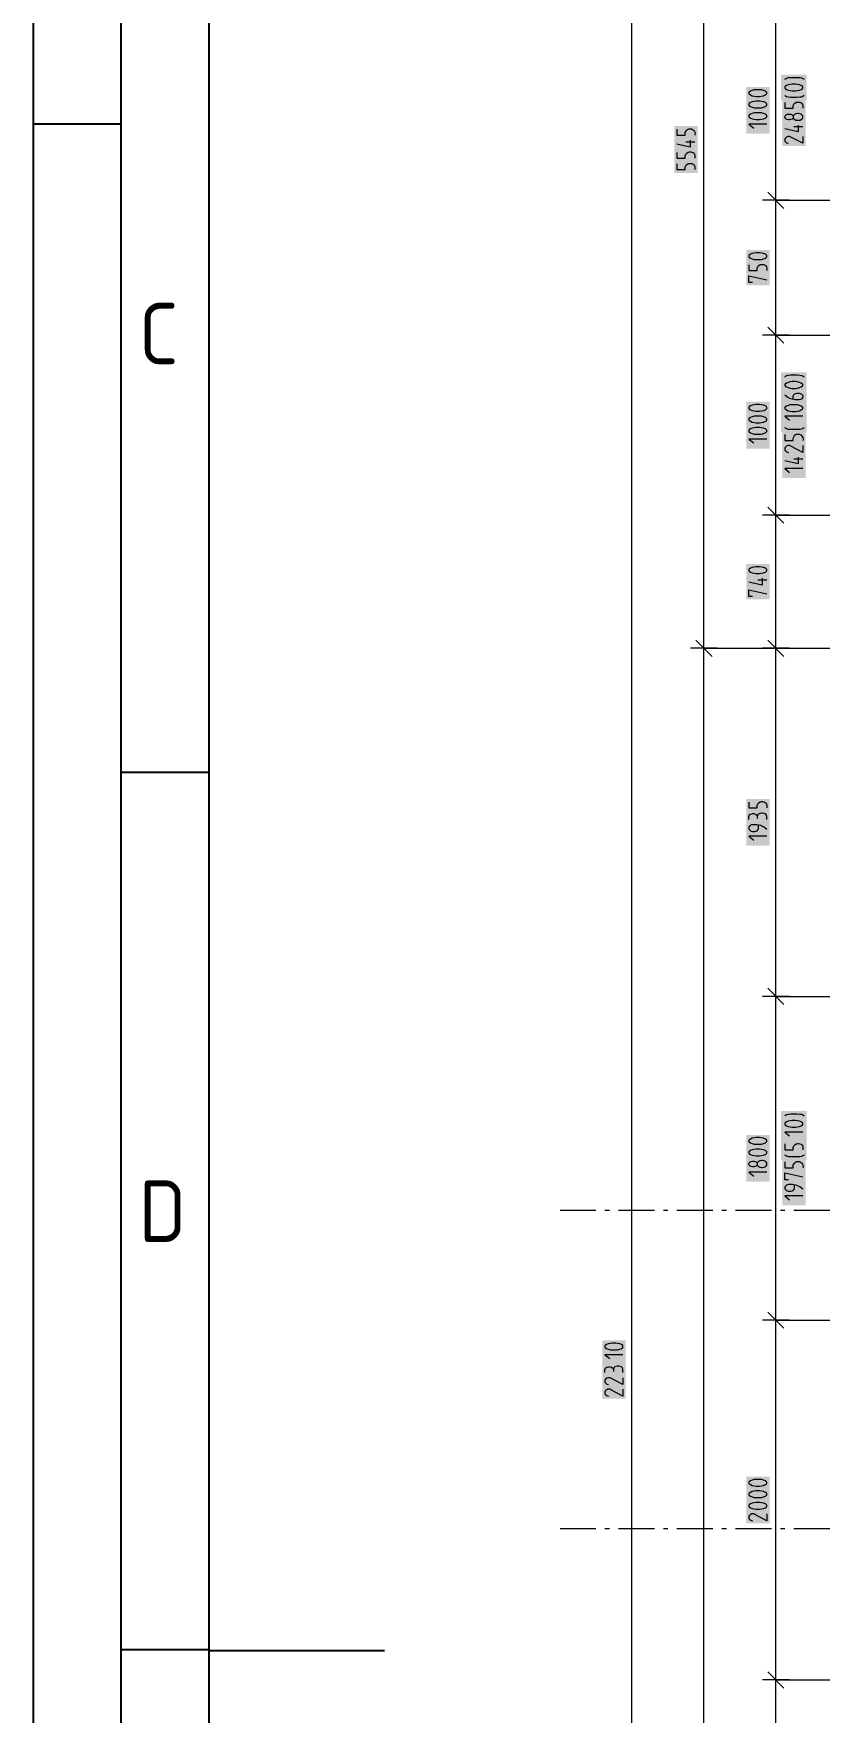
# Model space of a CAD drawing. Header units: millimetres. Extents: x 0 to 594, y 0 to 420.
# Drawn here: x 0 to 45.5, y 206.5 to 302.1 of the extents above; entities that cross this region are included whole.
import ezdxf

# ---------------------------------------------------------------- set-up
doc = ezdxf.new("R2010")
doc.units = ezdxf.units.MM
doc.header["$LTSCALE"] = 8
for name, color, linetype in [('035', 5, 'Continuous'), ('07', 7, 'Continuous'), ('PDF_Koty delkove', 7, 'Continuous'), ('PDF_Osy hlavni', 7, 'Continuous')]:
    doc.layers.add(name, color=color, linetype=linetype)
doc.styles.add('ISO Proportional', font='isocp.shx')

# ---------------------------------------------------------------- blocks, each defined once
blk = doc.blocks.new('IEC_border_a2')
at = {"layer": '035'}
for p, q in [((10, 10), (10, 410)), ((0, 297), (5, 297)), ((9.983, 260.038), (5, 260.038)), ((9.983, 210.038), (5, 210.038))]:
    blk.add_line(p, q, dxfattribs=at)
blk.add_lwpolyline([(0, 420), (594, 420), (594, 0), (0, 0)], close=True, dxfattribs=at)
at = {"layer": '07'}
blk.add_line((10, 210), (20, 210), dxfattribs=at)
blk.add_lwpolyline([(5, 415), (589, 415), (589, 5), (5, 5)], close=True, dxfattribs=at)
at = {"layer": '035', "style": 'ISO Proportional'}
for s, p in [('C', (6, 283.292)), ('D', (6, 233.292))]:
    blk.add_text(s, height=3.5, dxfattribs=at).set_placement(p)

msp = doc.modelspace()

# ---------------------------------------------------------------- linework, layer by layer
at = {"layer": 'PDF_Koty delkove', "lineweight": 18}
for points in [[(34.1, 111.675), (34.1, 340.35)], [(38.2, 111.675), (38.2, 128.074), (38.2, 267.114), (38.2, 323.95), (38.2, 340.35)], [(42.3, 267.114), (42.3, 274.699), (42.3, 284.949), (42.3, 292.637), (42.3, 302.887), (42.3, 318.415), (42.3, 323.95), (42.3, 334.2), (42.3, 340.35)], [(42.812, 299.53), (42.846, 299.558), (42.915, 299.599), (43.016, 299.626), (43.154, 299.64), (43.495, 299.64), (43.666, 299.626), (43.769, 299.613), (43.837, 299.585), (43.905, 299.53)], [(41.376, 298.939), (41.171, 298.939), (41.07, 298.925), (40.95, 298.898), (40.847, 298.857), (40.779, 298.803), (40.762, 298.775), (40.762, 298.721)], [(40.762, 298.721), (40.779, 298.693), (40.847, 298.639), (40.95, 298.597), (41.07, 298.57), (41.171, 298.556), (41.376, 298.556), (41.479, 298.57), (41.599, 298.597), (41.701, 298.639), (41.77, 298.693), (41.787, 298.721), (41.787, 298.775), (41.77, 298.803), (41.701, 298.857), (41.599, 298.898), (41.479, 298.925), (41.376, 298.939)], [(42.829, 299.121), (42.812, 299.093), (42.812, 299.039), (42.829, 299.011), (42.897, 298.957), (43, 298.916), (43.12, 298.888), (43.221, 298.874), (43.426, 298.874), (43.529, 298.888), (43.649, 298.916), (43.751, 298.957), (43.82, 299.011), (43.837, 299.039), (43.837, 299.093), (43.82, 299.121), (43.751, 299.175), (43.649, 299.216), (43.529, 299.243), (43.426, 299.257)], [(43.905, 298.601), (43.837, 298.546), (43.769, 298.519), (43.666, 298.505), (43.495, 298.491), (43.154, 298.491), (43.016, 298.505), (42.915, 298.533), (42.846, 298.574), (42.812, 298.601)], [(43.426, 299.257), (43.221, 299.257), (43.12, 299.243), (43, 299.216), (42.897, 299.175), (42.829, 299.121)], [(40.779, 297.489), (40.762, 297.461), (40.762, 297.407), (40.779, 297.379), (40.847, 297.324), (40.95, 297.283), (41.07, 297.255), (41.171, 297.242), (41.376, 297.242), (41.479, 297.255), (41.599, 297.283), (41.701, 297.324), (41.77, 297.379), (41.787, 297.407), (41.787, 297.461), (41.77, 297.489), (41.701, 297.543), (41.599, 297.584), (41.479, 297.611), (41.376, 297.625)], [(41.376, 297.625), (41.171, 297.625), (41.07, 297.611), (40.95, 297.584), (40.847, 297.543), (40.779, 297.489)], [(42.812, 298.208), (42.812, 297.88), (43.29, 297.88), (43.29, 298.017), (43.325, 298.112), (43.376, 298.167), (43.461, 298.221), (43.529, 298.235), (43.597, 298.235), (43.666, 298.221), (43.734, 298.194), (43.785, 298.153), (43.82, 298.099), (43.837, 298.017), (43.837, 297.88)], [(43.29, 297.333), (43.273, 297.306), (43.221, 297.265), (43.154, 297.238), (43.085, 297.224), (43.016, 297.224), (42.949, 297.238), (42.88, 297.265), (42.829, 297.32), (42.812, 297.361), (42.812, 297.415), (42.829, 297.456), (42.88, 297.511), (42.949, 297.538), (43.016, 297.552), (43.085, 297.552), (43.154, 297.538), (43.221, 297.511), (43.273, 297.47), (43.29, 297.443)], [(43.597, 297.579), (43.529, 297.579), (43.444, 297.565), (43.359, 297.525), (43.307, 297.47), (43.29, 297.443), (43.29, 297.333), (43.307, 297.306), (43.359, 297.251), (43.444, 297.21), (43.529, 297.196), (43.597, 297.196), (43.683, 297.21), (43.769, 297.251), (43.82, 297.306), (43.837, 297.361), (43.837, 297.415), (43.82, 297.47)], [(43.82, 297.47), (43.769, 297.525), (43.683, 297.565), (43.597, 297.579)], [(41.787, 296.968), (40.762, 296.968), (41.035, 296.75)], [(43.564, 296.923), (43.564, 296.54), (42.812, 296.705)], [(43.837, 296.814), (43.325, 296.814)], [(37.414, 296.053), (37.414, 295.669), (36.662, 295.834)], [(37.687, 295.944), (37.175, 295.944)], [(43.837, 296.267), (43.837, 295.884), (43.154, 296.24), (43.085, 296.267), (42.982, 296.267), (42.915, 296.24), (42.864, 296.199), (42.829, 296.158), (42.812, 296.103), (42.812, 296.049), (42.829, 295.994), (42.864, 295.953), (42.915, 295.912), (43.016, 295.884)], [(36.662, 295.369), (36.662, 295.04), (37.14, 295.04), (37.14, 295.177), (37.175, 295.272), (37.226, 295.328), (37.311, 295.382), (37.379, 295.396), (37.448, 295.396), (37.516, 295.382), (37.584, 295.355), (37.635, 295.314), (37.67, 295.259), (37.687, 295.177), (37.687, 295.04)], [(36.662, 294.712), (36.662, 294.383), (37.14, 294.383), (37.14, 294.52), (37.175, 294.615), (37.226, 294.67), (37.311, 294.725), (37.379, 294.739), (37.448, 294.739), (37.516, 294.725), (37.584, 294.698), (37.635, 294.657), (37.67, 294.602), (37.687, 294.52), (37.687, 294.383)], [(42.761, 292.175), (41.839, 293.098)], [(43.069, 292.637), (42.3, 292.637), (41.531, 292.637)], [(42.3, 292.637), (43.666, 292.637), (43.702, 292.637), (43.956, 292.637), (43.994, 292.637), (45.375, 292.637)], [(40.762, 288.958), (40.762, 288.629), (41.24, 288.629), (41.24, 288.766), (41.275, 288.862), (41.326, 288.917), (41.411, 288.971), (41.479, 288.985), (41.547, 288.985), (41.616, 288.971), (41.684, 288.944), (41.735, 288.903), (41.77, 288.849), (41.787, 288.766), (41.787, 288.629)], [(40.966, 287.944), (40.762, 287.944), (40.762, 288.328), (41.787, 288.109)], [(42.761, 284.488), (41.839, 285.411)], [(43.069, 284.949), (42.3, 284.949), (41.531, 284.949)], [(42.3, 284.949), (43.592, 284.949), (43.626, 284.949), (43.87, 284.949), (43.906, 284.949), (45.375, 284.949)], [(42.812, 282.576), (42.846, 282.604), (42.915, 282.645), (43.016, 282.672), (43.154, 282.686), (43.495, 282.686), (43.666, 282.672), (43.769, 282.659)], [(43.769, 282.659), (43.837, 282.631), (43.905, 282.576)], [(43.341, 281.579), (43.376, 281.606), (43.426, 281.633), (43.495, 281.647), (43.631, 281.647), (43.7, 281.633), (43.751, 281.606), (43.785, 281.579), (43.82, 281.538), (43.837, 281.483), (43.837, 281.429), (43.82, 281.374), (43.785, 281.333), (43.751, 281.306), (43.7, 281.278), (43.631, 281.264), (43.392, 281.264), (43.154, 281.319), (42.982, 281.401), (42.812, 281.538)], [(43.29, 281.292), (43.29, 281.483), (43.307, 281.538), (43.341, 281.579)], [(41.376, 280.345), (41.171, 280.345), (41.07, 280.331), (40.95, 280.304), (40.847, 280.263), (40.779, 280.208), (40.762, 280.18), (40.762, 280.126), (40.779, 280.098), (40.847, 280.044), (40.95, 280.003), (41.07, 279.975), (41.171, 279.961), (41.376, 279.961), (41.479, 279.975), (41.599, 280.003), (41.701, 280.044), (41.77, 280.098), (41.787, 280.126)], [(41.787, 280.126), (41.787, 280.18), (41.77, 280.208), (41.701, 280.263), (41.599, 280.304), (41.479, 280.331), (41.376, 280.345)], [(43.837, 280.335), (42.812, 280.335), (43.085, 280.117)], [(43.905, 279.68), (43.837, 279.625), (43.769, 279.598), (43.666, 279.584), (43.495, 279.57), (43.154, 279.57), (43.016, 279.584), (42.915, 279.612), (42.846, 279.653), (42.812, 279.68)], [(41.787, 279.031), (40.762, 279.031), (41.035, 278.812)], [(43.837, 278.658), (43.837, 278.275), (43.154, 278.631), (43.085, 278.658), (42.982, 278.658), (42.915, 278.631), (42.864, 278.59), (42.829, 278.549), (42.812, 278.494), (42.812, 278.44), (42.829, 278.385), (42.864, 278.344), (42.915, 278.303), (43.016, 278.275)], [(43.564, 278.002), (43.564, 277.619), (42.812, 277.784)], [(43.837, 277.893), (43.325, 277.893)], [(43.837, 277.346), (42.812, 277.346), (43.085, 277.128)], [(43.069, 274.699), (42.3, 274.699), (41.531, 274.699)], [(42.761, 274.238), (41.839, 275.161)], [(42.3, 274.699), (43.493, 274.699), (43.525, 274.699), (43.754, 274.699), (43.788, 274.699), (43.965, 274.699), (43.999, 274.699), (45.375, 274.699)], [(41.376, 271.756), (41.171, 271.756), (41.07, 271.742), (40.95, 271.715), (40.847, 271.674), (40.779, 271.62), (40.762, 271.592), (40.762, 271.537), (40.779, 271.509), (40.847, 271.455), (40.95, 271.414), (41.07, 271.386), (41.171, 271.372), (41.376, 271.372), (41.479, 271.386), (41.599, 271.414), (41.701, 271.455), (41.77, 271.509), (41.787, 271.537), (41.787, 271.592), (41.77, 271.62), (41.701, 271.674), (41.599, 271.715), (41.479, 271.742), (41.376, 271.756)], [(41.514, 271.099), (41.514, 270.715), (40.762, 270.88)], [(41.787, 270.99), (41.275, 270.99)], [(40.966, 270.058), (40.762, 270.058), (40.762, 270.442), (41.787, 270.223)], [(38.969, 267.114), (38.2, 267.114), (37.431, 267.114)], [(38.661, 266.653), (37.739, 267.576)], [(38.2, 267.114), (42.851, 267.114)], [(43.069, 267.114), (42.3, 267.114), (41.531, 267.114)], [(42.761, 266.653), (41.839, 267.576)], [(42.3, 267.114), (43.42, 267.114), (43.45, 267.114), (43.669, 267.114), (43.701, 267.114), (43.869, 267.114), (43.902, 267.114), (45.375, 267.114)], [(42.3, 111.675), (42.3, 114.854), (42.3, 115.375), (42.3, 117.825), (42.3, 124.726), (42.3, 124.928), (42.3, 128.074), (42.3, 132.85), (42.3, 132.912), (42.3, 140.438), (42.3, 140.753), (42.3, 149.461), (42.3, 150.077), (42.3, 153.581), (42.3, 154.335), (42.3, 157.597), (42.3, 160.257), (42.3, 161.233), (42.3, 176.047), (42.3, 198.081), (42.3, 208.331), (42.3, 228.831), (42.3, 247.281), (42.3, 267.114)], [(40.762, 258.348), (40.762, 258.02), (41.24, 258.02), (41.24, 258.157), (41.275, 258.252), (41.326, 258.307), (41.411, 258.361), (41.479, 258.375), (41.547, 258.375), (41.616, 258.361), (41.684, 258.334), (41.735, 258.293), (41.77, 258.239), (41.787, 258.157), (41.787, 258.02)], [(40.762, 257.362), (40.762, 257.527), (40.779, 257.582), (40.814, 257.636), (40.865, 257.664), (40.966, 257.691), (41.035, 257.691), (41.137, 257.664), (41.206, 257.609), (41.24, 257.527), (41.24, 257.417)], [(41.787, 257.362), (41.787, 257.554), (41.752, 257.622), (41.701, 257.677), (41.616, 257.704), (41.547, 257.718), (41.479, 257.718), (41.394, 257.704), (41.326, 257.677), (41.275, 257.622), (41.24, 257.527)], [(41.787, 256.788), (41.616, 256.925), (41.445, 257.007), (41.206, 257.061), (40.966, 257.061), (40.899, 257.047), (40.847, 257.02), (40.814, 256.993), (40.779, 256.952), (40.762, 256.897), (40.762, 256.843), (40.779, 256.788), (40.814, 256.746), (40.847, 256.719), (40.899, 256.691), (40.966, 256.677), (41.104, 256.677), (41.171, 256.691), (41.24, 256.719), (41.291, 256.788), (41.309, 256.843), (41.309, 257.034)], [(41.787, 256.404), (40.762, 256.404), (41.035, 256.186)], [(43.069, 247.281), (42.3, 247.281), (41.531, 247.281)], [(42.761, 246.82), (41.839, 247.742)], [(42.3, 247.281), (43.228, 247.281), (43.255, 247.281), (43.445, 247.281), (43.473, 247.281), (43.62, 247.281), (43.648, 247.281), (45.375, 247.281)], [(42.812, 240.48), (42.846, 240.508), (42.915, 240.549), (43.016, 240.576), (43.154, 240.59), (43.495, 240.59), (43.666, 240.576), (43.769, 240.563), (43.837, 240.535), (43.905, 240.48)], [(43.426, 240.207), (43.221, 240.207), (43.12, 240.193), (43, 240.166), (42.897, 240.125), (42.829, 240.071), (42.812, 240.043), (42.812, 239.989), (42.829, 239.961), (42.897, 239.907), (43, 239.866), (43.12, 239.838), (43.221, 239.824), (43.426, 239.824), (43.529, 239.838)], [(43.529, 239.838), (43.649, 239.866), (43.751, 239.907), (43.82, 239.961), (43.837, 239.989), (43.837, 240.043), (43.82, 240.071), (43.751, 240.125), (43.649, 240.166), (43.529, 240.193), (43.426, 240.207)], [(40.95, 239.192), (40.847, 239.151), (40.779, 239.097), (40.762, 239.069), (40.762, 239.015), (40.779, 238.987), (40.847, 238.933), (40.95, 238.892), (41.07, 238.864), (41.171, 238.85), (41.376, 238.85), (41.479, 238.864), (41.599, 238.892), (41.701, 238.933), (41.77, 238.987), (41.787, 239.015), (41.787, 239.069), (41.77, 239.097), (41.701, 239.151), (41.599, 239.192), (41.479, 239.219), (41.376, 239.233)], [(41.376, 239.233), (41.171, 239.233), (41.07, 239.219), (40.95, 239.192)], [(43.837, 239.551), (42.812, 239.551), (43.085, 239.333)], [(42.812, 238.868), (42.812, 238.54), (43.29, 238.54), (43.29, 238.677), (43.325, 238.772), (43.376, 238.827), (43.461, 238.881), (43.529, 238.895), (43.597, 238.895), (43.666, 238.881), (43.734, 238.854), (43.785, 238.813), (43.82, 238.759), (43.837, 238.677), (43.837, 238.54)], [(43.905, 238.239), (43.837, 238.184), (43.769, 238.157), (43.666, 238.143), (43.495, 238.129), (43.154, 238.129), (43.016, 238.143), (42.915, 238.171), (42.846, 238.212), (42.812, 238.239)], [(41.24, 237.673), (41.223, 237.646), (41.171, 237.605), (41.104, 237.578), (41.035, 237.564), (40.966, 237.564), (40.899, 237.578), (40.83, 237.605), (40.779, 237.66), (40.762, 237.701), (40.762, 237.755), (40.779, 237.796), (40.83, 237.851), (40.899, 237.878), (40.966, 237.892), (41.035, 237.892), (41.104, 237.878), (41.171, 237.851), (41.223, 237.81), (41.24, 237.783)], [(41.787, 237.262), (40.762, 237.262), (41.035, 237.044)], [(41.547, 237.919), (41.479, 237.919), (41.394, 237.905), (41.309, 237.865), (41.257, 237.81), (41.24, 237.783), (41.24, 237.673), (41.257, 237.646), (41.309, 237.591), (41.394, 237.55), (41.479, 237.536), (41.547, 237.536), (41.633, 237.55), (41.719, 237.591), (41.77, 237.646), (41.787, 237.701), (41.787, 237.755)], [(41.787, 237.755), (41.77, 237.81), (41.719, 237.865), (41.633, 237.905), (41.547, 237.919)], [(43.016, 236.835), (42.812, 236.835), (42.812, 237.217), (43.837, 236.999)], [(43.837, 236.288), (43.666, 236.425), (43.495, 236.507), (43.256, 236.561), (43.016, 236.561), (42.949, 236.548), (42.897, 236.52), (42.864, 236.493), (42.829, 236.452), (42.812, 236.397), (42.812, 236.343), (42.829, 236.288), (42.864, 236.247), (42.897, 236.22), (42.949, 236.192), (43.016, 236.179), (43.154, 236.179), (43.221, 236.192), (43.29, 236.22), (43.341, 236.288), (43.359, 236.343), (43.359, 236.534)], [(43.837, 235.905), (42.812, 235.905), (43.085, 235.687)], [(43.069, 228.831), (42.3, 228.831), (41.531, 228.831)], [(42.761, 228.37), (41.839, 229.292)], [(42.3, 228.831), (43.051, 228.831), (43.074, 228.831), (43.237, 228.831), (43.262, 228.831), (43.388, 228.831), (43.413, 228.831), (43.881, 228.831), (43.903, 228.831), (45.375, 228.831)], [(33.587, 226.861), (32.562, 226.861), (32.835, 226.643)], [(32.562, 225.849), (32.562, 226.013), (32.579, 226.068), (32.614, 226.122), (32.665, 226.15), (32.766, 226.177), (32.835, 226.177), (32.938, 226.15), (33.006, 226.095), (33.04, 226.013), (33.04, 225.904)], [(33.416, 226.19), (33.348, 226.204), (33.279, 226.204), (33.194, 226.19), (33.126, 226.163), (33.075, 226.108), (33.04, 226.013)], [(33.587, 225.849), (33.587, 226.04), (33.553, 226.108), (33.501, 226.163), (33.416, 226.19)], [(33.587, 225.547), (33.587, 225.164), (32.904, 225.52), (32.835, 225.547), (32.733, 225.547), (32.665, 225.52), (32.614, 225.479), (32.579, 225.438), (32.562, 225.383), (32.562, 225.329), (32.579, 225.274), (32.614, 225.233), (32.665, 225.192), (32.766, 225.164)], [(33.587, 224.89), (33.587, 224.507), (32.904, 224.863), (32.835, 224.89), (32.733, 224.89), (32.665, 224.863), (32.614, 224.822), (32.579, 224.781), (32.562, 224.726), (32.562, 224.672), (32.579, 224.617), (32.614, 224.576), (32.665, 224.535), (32.766, 224.507)], [(41.376, 219.102), (41.171, 219.102), (41.07, 219.088), (40.95, 219.06), (40.847, 219.019), (40.779, 218.965), (40.762, 218.937), (40.762, 218.883), (40.779, 218.855), (40.847, 218.801), (40.95, 218.76), (41.07, 218.732), (41.171, 218.718), (41.376, 218.718), (41.479, 218.732), (41.599, 218.76), (41.701, 218.801)], [(41.701, 218.801), (41.77, 218.855), (41.787, 218.883), (41.787, 218.937), (41.77, 218.965), (41.701, 219.019), (41.599, 219.06), (41.479, 219.088), (41.376, 219.102)], [(41.035, 217.787), (40.932, 217.787), (40.865, 217.76), (40.814, 217.719), (40.779, 217.678), (40.762, 217.623), (40.762, 217.569), (40.779, 217.514), (40.814, 217.473), (40.865, 217.432), (40.966, 217.404)], [(41.787, 217.787), (41.787, 217.404), (41.104, 217.76), (41.035, 217.787)], [(42.761, 207.87), (41.839, 208.792)], [(43.069, 208.331), (42.3, 208.331), (41.531, 208.331)], [(42.3, 208.331), (42.853, 208.331), (42.872, 208.331), (43.007, 208.331), (43.026, 208.331)], [(43.026, 208.331), (43.13, 208.331), (43.15, 208.331), (43.535, 208.331), (43.554, 208.331), (45.375, 208.331)]]:
    msp.add_lwpolyline(points, dxfattribs=at)
for points in [[(41.376, 298.282), (41.171, 298.282), (41.07, 298.268), (40.95, 298.241), (40.847, 298.2), (40.779, 298.146), (40.762, 298.118), (40.762, 298.064), (40.779, 298.036), (40.847, 297.982), (40.95, 297.94), (41.07, 297.913), (41.171, 297.899), (41.376, 297.899), (41.479, 297.913), (41.599, 297.94), (41.701, 297.982), (41.77, 298.036), (41.787, 298.064), (41.787, 298.118), (41.77, 298.146), (41.701, 298.2), (41.599, 298.241), (41.479, 298.268)], [(41.376, 289.642), (41.171, 289.642), (41.07, 289.628), (40.95, 289.601), (40.847, 289.56), (40.779, 289.506), (40.762, 289.478), (40.762, 289.423), (40.779, 289.396), (40.847, 289.341), (40.95, 289.3), (41.07, 289.272), (41.171, 289.258), (41.376, 289.258), (41.479, 289.272), (41.599, 289.3), (41.701, 289.341), (41.77, 289.396), (41.787, 289.423), (41.787, 289.478), (41.77, 289.506), (41.701, 289.56), (41.599, 289.601), (41.479, 289.628)], [(43.426, 282.303), (43.221, 282.303), (43.12, 282.289), (43, 282.262), (42.897, 282.221), (42.829, 282.167), (42.812, 282.139), (42.812, 282.085), (42.829, 282.057), (42.897, 282.003), (43, 281.962), (43.12, 281.934), (43.221, 281.92), (43.426, 281.92), (43.529, 281.934), (43.649, 281.962), (43.751, 282.003), (43.82, 282.057), (43.837, 282.085), (43.837, 282.139), (43.82, 282.167), (43.751, 282.221), (43.649, 282.262), (43.529, 282.289)], [(41.376, 281.002), (41.171, 281.002), (41.07, 280.988), (40.95, 280.961), (40.847, 280.92), (40.779, 280.865), (40.762, 280.838), (40.762, 280.783), (40.779, 280.755), (40.847, 280.701), (40.95, 280.66), (41.07, 280.632), (41.171, 280.618), (41.376, 280.618), (41.479, 280.632), (41.599, 280.66), (41.701, 280.701), (41.77, 280.755), (41.787, 280.783), (41.787, 280.838), (41.77, 280.865), (41.701, 280.92), (41.599, 280.961), (41.479, 280.988)], [(43.426, 280.991), (43.221, 280.991), (43.12, 280.977), (43, 280.95), (42.897, 280.909), (42.829, 280.855), (42.812, 280.827), (42.812, 280.773), (42.829, 280.745), (42.897, 280.691), (43, 280.65), (43.12, 280.622), (43.221, 280.608), (43.426, 280.608), (43.529, 280.622), (43.649, 280.65), (43.751, 280.691), (43.82, 280.745), (43.837, 280.773), (43.837, 280.827), (43.82, 280.855), (43.751, 280.909), (43.649, 280.95), (43.529, 280.977)], [(41.376, 279.688), (41.171, 279.688), (41.07, 279.674), (40.95, 279.647), (40.847, 279.606), (40.779, 279.551), (40.762, 279.523), (40.762, 279.469), (40.779, 279.441), (40.847, 279.387), (40.95, 279.346), (41.07, 279.318), (41.171, 279.304), (41.376, 279.304), (41.479, 279.318), (41.599, 279.346), (41.701, 279.387), (41.77, 279.441), (41.787, 279.469), (41.787, 279.523), (41.77, 279.551), (41.701, 279.606), (41.599, 279.647), (41.479, 279.674)], [(41.376, 238.576), (41.171, 238.576), (41.07, 238.562), (40.95, 238.535), (40.847, 238.494), (40.779, 238.44), (40.762, 238.412), (40.762, 238.358), (40.779, 238.33), (40.847, 238.276), (40.95, 238.235), (41.07, 238.207), (41.171, 238.193), (41.376, 238.193), (41.479, 238.207), (41.599, 238.235), (41.701, 238.276), (41.77, 238.33), (41.787, 238.358), (41.787, 238.412), (41.77, 238.44), (41.701, 238.494), (41.599, 238.535), (41.479, 238.562)], [(33.176, 227.518), (32.971, 227.518), (32.87, 227.504), (32.75, 227.477), (32.647, 227.436), (32.579, 227.382), (32.562, 227.354), (32.562, 227.3), (32.579, 227.272), (32.647, 227.218), (32.75, 227.177), (32.87, 227.149), (32.971, 227.135), (33.176, 227.135), (33.279, 227.149), (33.399, 227.177), (33.501, 227.218), (33.57, 227.272), (33.587, 227.3), (33.587, 227.354), (33.57, 227.382), (33.501, 227.436), (33.399, 227.477), (33.279, 227.504)], [(41.376, 219.759), (41.171, 219.759), (41.07, 219.745), (40.95, 219.718), (40.847, 219.676), (40.779, 219.622), (40.762, 219.594), (40.762, 219.54), (40.779, 219.512), (40.847, 219.458), (40.95, 219.417), (41.07, 219.389), (41.171, 219.375), (41.376, 219.375), (41.479, 219.389), (41.599, 219.417), (41.701, 219.458), (41.77, 219.512), (41.787, 219.54), (41.787, 219.594), (41.77, 219.622), (41.701, 219.676), (41.599, 219.718), (41.479, 219.745)], [(41.376, 218.445), (41.171, 218.445), (41.07, 218.431), (40.95, 218.403), (40.847, 218.362), (40.779, 218.308), (40.762, 218.28), (40.762, 218.226), (40.779, 218.198), (40.847, 218.144), (40.95, 218.103), (41.07, 218.075), (41.171, 218.061), (41.376, 218.061), (41.479, 218.075), (41.599, 218.103), (41.701, 218.144), (41.77, 218.198), (41.787, 218.226), (41.787, 218.28), (41.77, 218.308), (41.701, 218.362), (41.599, 218.403), (41.479, 218.431)]]:
    msp.add_lwpolyline(points, close=True, dxfattribs=at)
for points in [[(36.662, 296.683), (36.662, 296.354), (37.14, 296.354), (37.14, 296.491, -1.034055), (37.687, 296.354)], [(42.812, 279.287), (42.812, 278.959), (43.29, 278.959, -1.304839), (43.837, 278.959)], [(42.812, 237.846), (42.812, 237.518), (43.29, 237.518), (43.29, 237.655, -1.032712), (43.837, 237.518)]]:
    msp.add_lwpolyline(points, format="xyb", dxfattribs=at)
at = {"layer": 'PDF_Koty delkove', "color": 7, "lineweight": 18, "true_color": 0xffffff, "transparency": 33554559}
for points in [[(44.059, 298.337), (44.059, 299.793), (42.59, 298.337), (42.59, 299.793)], [(41.941, 296.431), (41.941, 299.093), (40.609, 296.431), (40.609, 299.093)], [(43.991, 295.73), (43.991, 298.389), (42.659, 295.73), (42.659, 298.389)], [(37.841, 294.201), (37.841, 296.863), (36.509, 294.201), (36.509, 296.863)], [(41.941, 287.791), (41.941, 289.795), (40.609, 287.791), (40.609, 289.795)], [(44.059, 279.416), (44.059, 282.84), (42.59, 279.416), (42.59, 282.84)], [(41.941, 278.493), (41.941, 281.155), (40.609, 278.493), (40.609, 281.155)], [(43.991, 276.809), (43.991, 279.467), (42.659, 276.809), (42.659, 279.467)], [(41.941, 269.904), (41.941, 271.909), (40.609, 269.904), (40.609, 271.909)], [(41.941, 255.867), (41.941, 258.529), (40.609, 255.867), (40.609, 258.529)], [(44.059, 237.976), (44.059, 240.743), (42.59, 237.976), (42.59, 240.743)], [(41.941, 236.725), (41.941, 239.387), (40.609, 236.725), (40.609, 239.387)], [(43.991, 235.369), (43.991, 238.027), (42.659, 235.369), (42.659, 238.027)], [(33.741, 224.353), (33.741, 227.672), (32.409, 224.353), (32.409, 227.672)], [(41.941, 217.25), (41.941, 219.912), (40.609, 217.25), (40.609, 219.912)]]:
    msp.add_solid(points, dxfattribs=at)
at = {"layer": 'PDF_Osy hlavni', "lineweight": 18}
for points in [[(32.05, 235.083), (30, 235.083)], [(32.819, 235.083), (32.562, 235.083)], [(35.381, 235.083), (33.331, 235.083)], [(36.15, 235.083), (35.894, 235.083)], [(38.712, 235.083), (36.662, 235.083)], [(39.481, 235.083), (39.225, 235.083)], [(42.044, 235.083), (39.994, 235.083)], [(42.812, 235.083), (42.556, 235.083)], [(45.375, 235.083), (43.325, 235.083)], [(32.05, 216.941), (30, 216.941)], [(32.819, 216.941), (32.562, 216.941)], [(35.381, 216.941), (33.331, 216.941)], [(36.15, 216.941), (35.894, 216.941)], [(38.712, 216.941), (36.662, 216.941)], [(39.481, 216.941), (39.225, 216.941)], [(42.044, 216.941), (39.994, 216.941)], [(42.812, 216.941), (42.556, 216.941)], [(45.375, 216.941), (43.325, 216.941)]]:
    msp.add_lwpolyline(points, dxfattribs=at)

# ---------------------------------------------------------------- block references
msp.add_blockref('IEC_border_a2', (0, 0))

doc.saveas('drawing.dxf')
